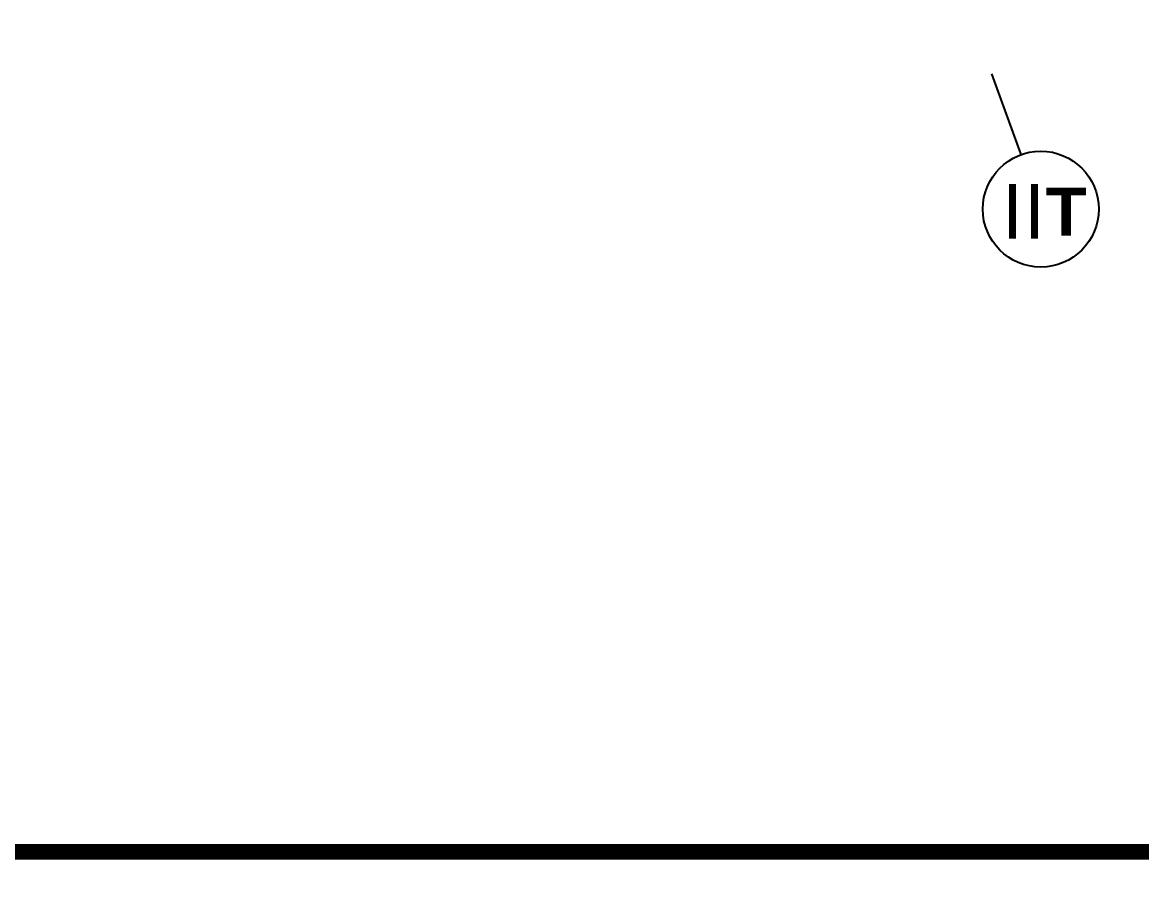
# Model space of a CAD drawing. Extents: x 23317406 to 24383751, y 42324270 to 43451021.
# Drawn here: x 23998288 to 24011328, y 43055307 to 43065497 of the extents above; entities that cross this region are included whole.
import ezdxf

# ---------------------------------------------------------------- set-up
doc = ezdxf.new("R2010")
doc.units = 0
doc.header["$MEASUREMENT"] = 0
doc.layers.get('0').update_dxf_attribs({"linetype": 'CONTINUOUS'})
doc.layers.add('FRAME', color=7, linetype='CONTINUOUS')
doc.layers.add('墙', color=7, linetype='CONTINUOUS')
doc.styles.add('T-SG-01$0$Arial', font='ARIALBD.TTF')

msp = doc.modelspace()

# ---------------------------------------------------------------- linework, layer by layer
msp.add_line((24009580.11912, 43064897.2099), (24009922.13926, 43063957.51728))
at = {"color": 2}
msp.add_circle((24010153.00286, 43063323.22476), 675, dxfattribs=at)
at = {"layer": 'FRAME', "const_width": 180}
msp.add_lwpolyline([(23903114.9548, 43055839.75614), (23903114.9548, 43220039.75614), (24133914.9548, 43220039.75614), (24133914.9548, 43055839.75614)], close=True, dxfattribs=at)
at = {"layer": '墙', "ltscale": 5000}
for start, end in [(67.1172342395, 67.1172342395), (66.2587266313, 66.2587266313), (64.4772342395, 64.4772342395), (64.9387266313, 64.9387266313)]:
    msp.add_arc((23850578.58196, 42857442.58139), 533172.67138, start, end, dxfattribs=at)
at = {"layer": '墙'}
for centre, start, end in [((23850634.74669, 42857737.27781), 79.4743453394, 79.4743453394), ((23850639.30178, 42857736.37231), 78.1227654233, 78.1227654233), ((23850644.55659, 42857735.23786), 77.5606287088, 77.5606287088), ((23850649.0789, 42857734.18074), 76.2090487927, 76.2090487927)]:
    msp.add_arc(centre, 530172.67138, start, end, dxfattribs=at)

# ---------------------------------------------------------------- texts
at = {"color": 3, "style": 'T-SG-01$0$Arial'}
for s, height, p in [('Ⅱ', 637.5, (24009517.20777, 43062980.65564)), ('T', 562.5, (24010208.64546, 43063012.15551))]:
    msp.add_text(s, height=height, dxfattribs=at).set_placement(p)

doc.saveas('drawing.dxf')
